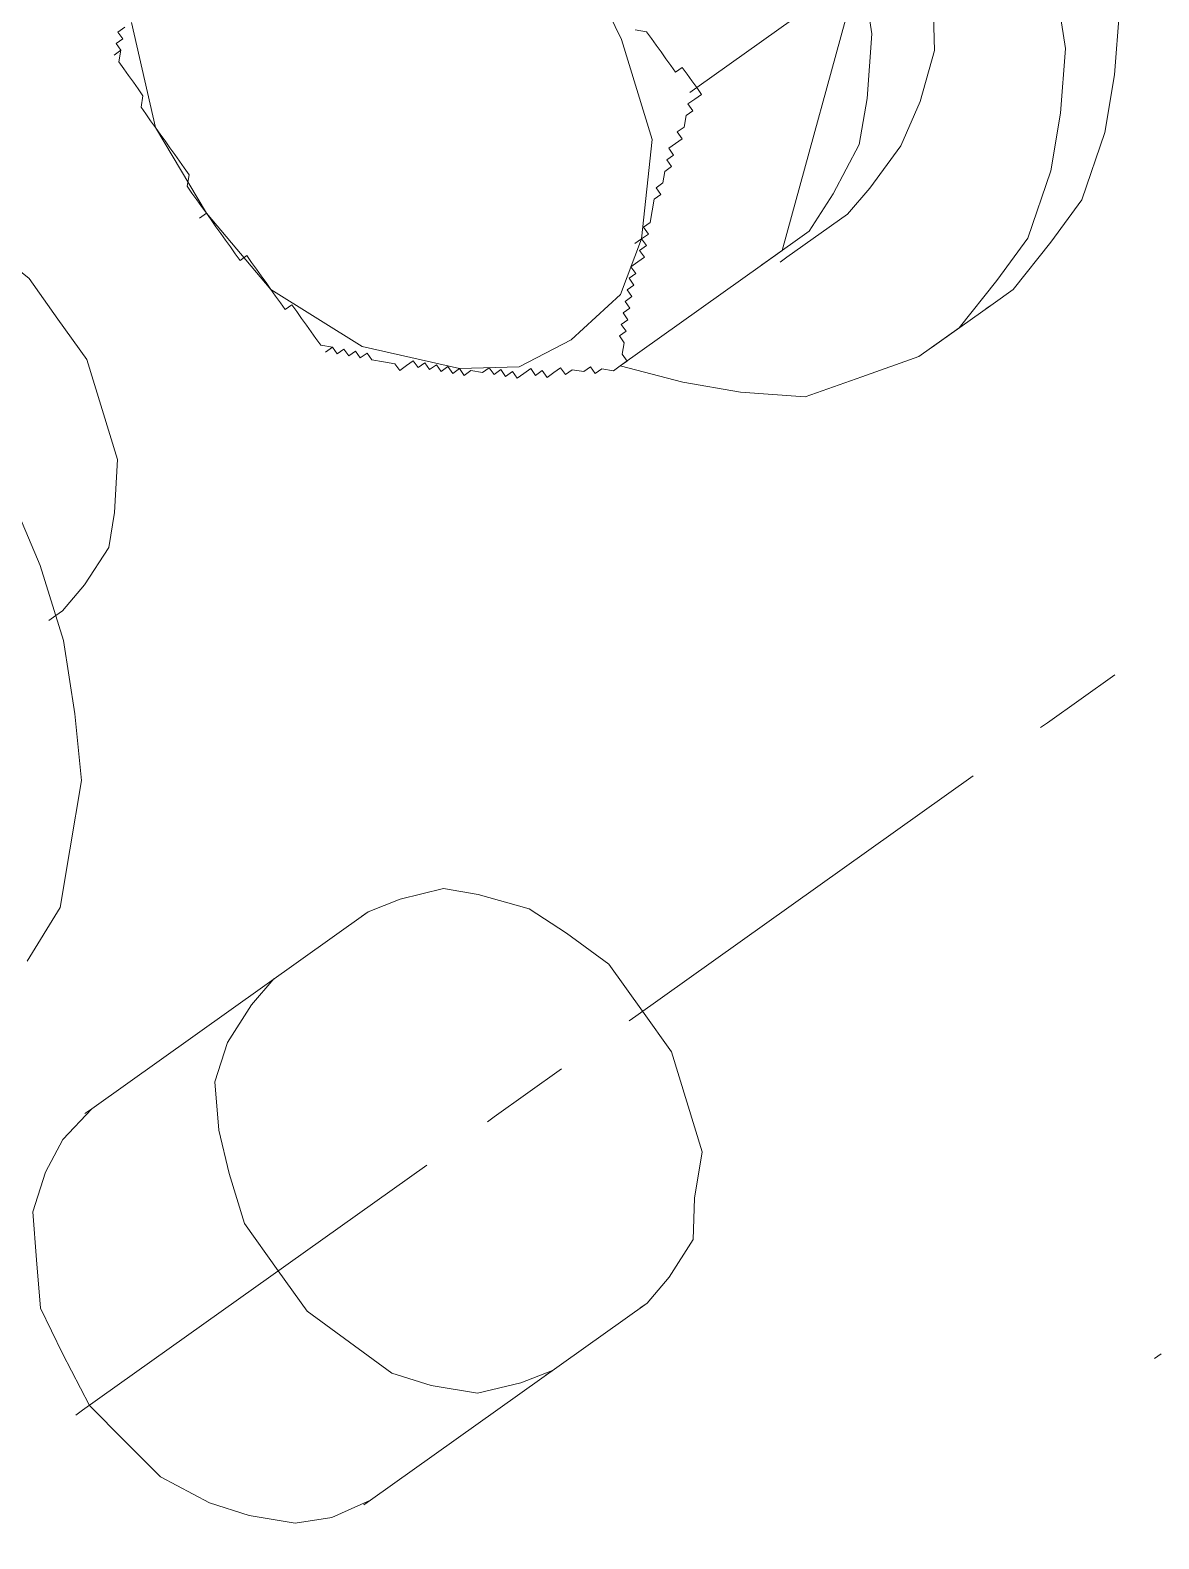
# Model space of a CAD drawing. Header units: feet. Extents: x 2321988 to 2329858, y 6722724 to 6730499.
# Drawn here: x 2326066.3737 to 2326066.4843, y 6726844.1191 to 6726844.2669 of the extents above; entities that cross this region are included whole.
import ezdxf

# ---------------------------------------------------------------- set-up
doc = ezdxf.new("R2010")
doc.units = ezdxf.units.FT
doc.header["$MEASUREMENT"] = 0
doc.layers.add('C-BESS-EQUIPMENT', color=255, linetype='Continuous')

# ---------------------------------------------------------------- blocks, each defined once
blk = doc.blocks.new('Midpoint Site Plan$0$P1730-01-0001')
at = {"color": 0, "linetype": 'ByBlock', "lineweight": -2, "extrusion": (0, 0, -1)}
blk.add_ellipse((-25.204, 0), major_axis=(0, 4.086), ratio=0.670598, start_param=6.046109, end_param=9.661854, dxfattribs=at)
at = {"color": 0, "linetype": 'ByBlock', "lineweight": -2}
blk.add_open_spline([(-25.7191, 3.9313), (-25.6321, 3.9572), (-25.5443, 3.9766), (-25.2473, 4.0194), (-25.0363, 4.0119), (-24.6206, 3.9223), (-24.4157, 3.84), (-24.0231, 3.6038), (-23.8354, 3.4499), (-23.4887, 3.0782), (-23.3297, 2.8604), (-23.0504, 2.3734), (-22.93, 2.1043), (-22.7355, 1.5301), (-22.6613, 1.2251), (-22.5637, 0.5972), (-22.5402, 0.2743), (-22.5453, -0.3705), (-22.574, -0.6925), (-22.6817, -1.3167), (-22.7607, -1.6188), (-22.9643, -2.1858), (-23.0888, -2.4505), (-23.3757, -2.9271), (-23.5381, -3.139), (-23.8904, -3.498), (-24.0803, -3.6451), (-24.4762, -3.8671), (-24.6821, -3.942), (-25.099, -4.0168), (-25.31, -4.0167), (-25.5856, -3.9671), (-25.6526, -3.9511), (-25.7191, -3.9313)], degree=3, knots=[6.085725, 6.085725, 6.085725, 6.085725, 6.186944, 6.186944, 6.426796, 6.426796, 6.666649, 6.666649, 6.906501, 6.906501, 7.146353, 7.146353, 7.386205, 7.386205, 7.626057, 7.626057, 7.86591, 7.86591, 8.105762, 8.105762, 8.345614, 8.345614, 8.585466, 8.585466, 8.825318, 8.825318, 9.065171, 9.065171, 9.305023, 9.305023, 9.544875, 9.544875, 9.622239, 9.622239, 9.622239, 9.622239], dxfattribs=at)
blk = doc.blocks.new('Midpoint Site Plan$0$A$C71e53a02')
at = {"lineweight": 9}
for points in [[(15.8059, 0.6285), (15.8547, 0.5701), (15.9034, 0.5213), (15.9716, 0.4726), (16.0301, 0.4531), (16.0983, 0.4336), (16.1275, 0.4336), (16.2055, 0.4336), (16.2152, 0.4336)], [(15.8449, 0.7065), (15.8839, 0.6285), (15.9326, 0.5701), (15.9813, 0.5213), (16.0495, 0.4726), (16.108, 0.4531), (16.1762, 0.4336), (16.2347, 0.4336), (16.3029, 0.4531), (16.3711, 0.4726), (16.4296, 0.5213), (16.4783, 0.5701), (16.527, 0.6285), (16.5368, 0.6285), (16.527, 0.6285), (16.2932, 0.6285), (16.0301, 0.8429)], [(17.1994, 0.9209), (17.2189, 0.8332), (17.2481, 0.7455), (17.2871, 0.6675), (17.3261, 0.5993), (17.3846, 0.5408), (17.4333, 0.4921), (17.5015, 0.4629)], [(16.2932, 1.4958), (16.2055, 1.4958), (16.2152, 1.4958), (16.2055, 1.4958), (16.1665, 1.4861), (16.108, 1.4763), (16.0593, 1.4373), (16.0106, 1.3984), (15.9716, 1.3399), (15.9424, 1.2814), (15.9229, 1.2132), (15.9034, 1.1353), (15.9034, 1.0573), (15.9034, 0.9793), (15.9229, 0.9014), (15.9424, 0.8332), (15.9716, 0.7747), (16.0106, 0.7162), (16.0593, 0.6773), (16.108, 0.648), (16.1665, 0.6285), (16.2055, 0.6188), (16.2932, 0.6188), (16.3029, 0.6188)], [(16.3224, 0.6285), (16.3127, 0.6285), (16.2542, 0.6285), (16.2055, 0.648), (16.147, 0.6773), (16.108, 0.7162), (16.0593, 0.7747), (16.0301, 0.8332), (16.0106, 0.9014), (15.9911, 0.9793), (15.9911, 1.0573), (15.9911, 1.1353), (16.0106, 1.2132), (16.0301, 1.2814), (16.0593, 1.3399), (16.108, 1.3984), (16.147, 1.4373), (16.2055, 1.4763), (16.2542, 1.4861), (16.3127, 1.4958), (16.3224, 1.4861), (16.3321, 1.4861)], [(16.7901, 1.2717), (16.7901, 1.2814), (16.7804, 1.2814), (16.7804, 1.2912), (16.7707, 1.2912)], [(16.7609, 1.2912), (16.8096, 1.1742), (16.8194, 1.0573), (16.8096, 0.9404), (16.8096, 0.9306), (16.8096, 0.9209), (16.8096, 0.9111), (16.7999, 0.9111), (16.7999, 0.9014), (16.7999, 0.8916), (16.7999, 0.8819), (16.7999, 0.8722), (16.7999, 0.8624), (16.7999, 0.8527), (16.7901, 0.8429)], [(16.7999, 0.8429), (16.7901, 0.8429), (16.7901, 0.8332), (16.7804, 0.8332), (16.7804, 0.8234), (16.7707, 0.8234), (16.7707, 0.8137), (16.7609, 0.8137), (16.7609, 0.8039), (16.7512, 0.7942), (16.7414, 0.7844), (16.7414, 0.7747), (16.7317, 0.7747), (16.7219, 0.7747), (16.7219, 0.765), (16.7122, 0.765), (16.7122, 0.7552), (16.7024, 0.7552), (16.7024, 0.7455), (16.6927, 0.7455), (16.6927, 0.7357), (16.683, 0.7357), (16.6927, 0.7357), (16.683, 0.7357), (16.6245, 0.6967), (16.5563, 0.687), (16.4783, 0.6967), (16.4198, 0.7357), (16.4296, 0.7357), (16.4198, 0.7357), (16.3419, 0.8234), (16.3029, 0.9404), (16.2834, 1.0573)], [(16.2834, 0.9404), (16.2737, 0.9306), (16.2737, 0.9209), (16.2737, 0.9111), (16.2737, 0.9014), (16.2737, 0.8916), (16.2737, 0.8819), (16.2737, 0.8722), (16.2639, 0.8722), (16.2639, 0.8624), (16.2639, 0.8527), (16.2639, 0.8429), (16.2737, 0.8429), (16.2639, 0.8429), (16.0301, 0.8429)], [(17.2287, 1.3399), (17.1897, 1.3302), (17.141, 1.3107), (17.1117, 1.2814), (17.0727, 1.2327), (17.0533, 1.184), (17.0338, 1.1158), (17.0338, 1.0573), (17.0338, 0.9988), (17.0533, 0.9404), (17.0727, 0.8819), (17.1117, 0.8332), (17.141, 0.8039), (17.1897, 0.7844), (17.2287, 0.7747), (17.2384, 0.7747), (17.2287, 0.7747)], [(16.7804, 1.2912), (16.7804, 1.2912)], [(16.7804, 1.2912), (16.7804, 1.2912)], [(16.7804, 1.2912), (16.7804, 1.2912)], [(16.7804, 1.2912), (16.7804, 1.2912)], [(16.7804, 1.2814), (16.7804, 1.2814)], [(16.7901, 1.2814), (16.7901, 1.2814)], [(16.7901, 1.2814), (16.7901, 1.2814)], [(16.5368, 0.6285), (16.5465, 0.6383), (16.5563, 0.6383), (16.5563, 0.648), (16.566, 0.648), (16.5758, 0.6578), (16.5855, 0.6578), (16.5855, 0.6675), (16.5953, 0.6675), (16.605, 0.6675), (16.605, 0.6773), (16.6147, 0.6773), (16.6147, 0.687), (16.6245, 0.687), (16.6342, 0.687), (16.6342, 0.6967), (16.644, 0.6967), (16.644, 0.7065), (16.6537, 0.7065), (16.6537, 0.7162), (16.6635, 0.7162), (16.6732, 0.726), (16.683, 0.726), (16.683, 0.7357), (16.7609, 0.8234), (16.8096, 0.9404), (16.8096, 0.9501), (16.8096, 0.9599), (16.8096, 0.9696), (16.8096, 0.9793), (16.8096, 0.9891), (16.8194, 0.9891), (16.8194, 0.9988), (16.8194, 1.0086), (16.8194, 1.0183), (16.8194, 1.0281), (16.8194, 1.0378), (16.8194, 1.0476), (16.8194, 1.0573), (16.8291, 1.0573), (16.8194, 1.0573), (16.8194, 1.067), (16.8194, 1.0768), (16.8194, 1.0865), (16.8194, 1.0963), (16.8096, 1.106), (16.8096, 1.1158), (16.8096, 1.1255), (16.8096, 1.1353), (16.8096, 1.145), (16.8096, 1.1547), (16.8096, 1.1645), (16.8096, 1.1742), (16.8096, 1.184), (16.8096, 1.1937), (16.8096, 1.2035), (16.7999, 1.2132), (16.7999, 1.223), (16.7999, 1.2327), (16.7999, 1.2425), (16.7999, 1.2522), (16.7999, 1.2619), (16.7901, 1.2717), (16.7999, 1.2717)], [(16.7901, 1.2717), (16.7901, 1.2717)], [(16.7999, 1.2619), (16.7999, 1.2619)], [(16.7999, 1.2522), (16.7999, 1.2522)], [(16.7999, 1.2522), (16.7999, 1.2522)], [(16.7999, 1.2425), (16.7999, 1.2425)], [(16.7999, 1.2425), (16.7999, 1.2425)], [(16.7999, 1.2327), (16.7999, 1.2327)], [(16.7999, 1.223), (16.7999, 1.223)], [(16.7999, 1.223), (16.7999, 1.223)], [(16.7999, 1.2132), (16.7999, 1.2132)], [(16.7999, 1.2132), (16.7999, 1.2132)], [(16.8096, 1.2035), (16.8096, 1.2035)], [(16.8096, 1.2035), (16.8096, 1.2035)], [(16.8096, 1.1937), (16.8096, 1.1937)], [(16.8096, 1.1937), (16.8096, 1.1937)], [(16.8096, 1.184), (16.8096, 1.184)], [(16.8096, 1.184), (16.8096, 1.184)], [(16.8096, 1.1742), (16.8096, 1.1742)], [(16.8096, 1.1742), (16.8096, 1.1742)], [(16.8096, 1.1645), (16.8096, 1.1645)], [(16.8096, 1.1645), (16.8096, 1.1645)], [(16.8096, 1.1547), (16.8096, 1.1547)], [(16.8096, 1.1547), (16.8096, 1.1547)], [(16.8096, 1.145), (16.8096, 1.145)], [(16.8096, 1.1353), (16.8096, 1.1353)], [(16.8096, 1.1353), (16.8096, 1.1353)], [(16.8096, 1.1255), (16.8096, 1.1255)], [(16.8096, 1.1255), (16.8096, 1.1255)], [(16.8096, 1.1158), (16.8096, 1.1158)], [(16.8096, 1.1158), (16.8096, 1.1158)], [(16.8096, 1.106), (16.8096, 1.106)], [(16.8194, 1.0963), (16.8194, 1.0963)], [(16.8194, 1.0476), (16.8194, 1.0476)], [(16.8194, 1.0378), (16.8194, 1.0378)], [(16.8194, 1.0378), (16.8194, 1.0378)], [(16.8194, 1.0281), (16.8194, 1.0281)], [(16.8194, 1.0281), (16.8194, 1.0281)], [(16.8194, 1.0183), (16.8194, 1.0183)], [(16.8194, 1.0086), (16.8194, 1.0086)], [(16.8194, 1.0086), (16.8194, 1.0086)], [(16.8194, 0.9988), (16.8194, 0.9988)], [(16.8194, 0.9988), (16.8194, 0.9988)], [(16.8096, 0.9793), (16.8096, 0.9793)], [(16.8096, 0.9793), (16.8096, 0.9793)], [(16.8194, 0.9891), (16.8194, 0.9891)], [(16.8096, 0.9696), (16.8096, 0.9696)], [(16.8096, 0.9696), (16.8096, 0.9696)], [(16.8096, 0.9599), (16.8096, 0.9599)], [(16.8096, 0.9599), (16.8096, 0.9599)], [(16.8096, 0.9501), (16.8096, 0.9501)], [(16.2737, 0.9306), (16.2737, 0.9306)], [(16.2737, 0.9306), (16.2737, 0.9306)], [(16.8096, 0.9404), (16.8096, 0.9404)], [(16.8096, 0.9404), (16.8096, 0.9404)], [(16.8096, 0.9306), (16.8096, 0.9306)], [(16.8096, 0.9306), (16.8096, 0.9306)], [(16.2737, 0.9209), (16.2737, 0.9209)], [(16.2737, 0.9209), (16.2737, 0.9209)], [(16.2737, 0.9111), (16.2737, 0.9111)], [(16.2737, 0.9111), (16.2737, 0.9111)], [(16.8096, 0.9209), (16.8096, 0.9209)], [(16.8096, 0.9209), (16.8096, 0.9209)], [(16.8096, 0.9111), (16.8096, 0.9111)], [(16.2737, 0.9014), (16.2737, 0.9014)], [(16.2737, 0.9014), (16.2737, 0.9014)], [(16.2737, 0.8916), (16.2737, 0.8916)], [(16.2737, 0.8916), (16.2737, 0.8916)], [(16.7999, 0.9014), (16.7999, 0.9014)], [(16.7999, 0.9014), (16.7999, 0.9014)], [(16.7999, 0.8916), (16.7999, 0.8916)], [(16.7999, 0.8916), (16.7999, 0.8916)], [(16.2737, 0.8819), (16.2737, 0.8819)], [(16.7999, 0.8819), (16.7999, 0.8819)], [(16.7999, 0.8722), (16.7999, 0.8722)], [(16.2639, 0.8429), (16.2639, 0.8332), (16.2737, 0.8332), (16.2834, 0.8332), (16.2834, 0.8234), (16.2932, 0.8234), (16.3029, 0.8137), (16.3127, 0.8137), (16.3127, 0.8039), (16.3224, 0.8039), (16.3321, 0.8039), (16.3321, 0.7942), (16.3419, 0.7942), (16.3419, 0.7844), (16.3516, 0.7844), (16.3614, 0.7747), (16.3711, 0.7747), (16.3711, 0.765), (16.3809, 0.765), (16.3906, 0.7552), (16.4004, 0.7455), (16.4101, 0.7455), (16.4101, 0.7357), (16.4198, 0.7357), (16.4198, 0.726), (16.4296, 0.726), (16.4296, 0.7162), (16.4393, 0.7162), (16.4491, 0.7162), (16.4491, 0.7065), (16.4588, 0.7065), (16.4588, 0.6967), (16.4686, 0.6967), (16.4686, 0.687), (16.4783, 0.687), (16.4783, 0.6773), (16.4881, 0.6773), (16.4881, 0.6675), (16.4978, 0.6675), (16.4978, 0.6578), (16.5075, 0.6578), (16.5075, 0.648), (16.5173, 0.6383), (16.5173, 0.6285), (16.527, 0.6285), (16.5368, 0.6285), (16.527, 0.6285)], [(16.2834, 0.8234), (16.2834, 0.8234)], [(16.2932, 0.8234), (16.2932, 0.8234)], [(16.2932, 0.8234), (16.2932, 0.8234)], [(16.2932, 0.8234), (16.2932, 0.8234)], [(16.7804, 0.8332), (16.7804, 0.8332)], [(16.7804, 0.8234), (16.7804, 0.8234)], [(16.7804, 0.8234), (16.7804, 0.8234)], [(16.7804, 0.8234), (16.7804, 0.8234)], [(16.7804, 0.8234), (16.7804, 0.8234)], [(16.7901, 0.8332), (16.7901, 0.8332)], [(16.7901, 0.8332), (16.7901, 0.8332)], [(16.3029, 0.8137), (16.3029, 0.8137)], [(16.3029, 0.8137), (16.3029, 0.8137)], [(16.3127, 0.8137), (16.3127, 0.8137)], [(16.3127, 0.8137), (16.3127, 0.8137)], [(16.3224, 0.8039), (16.3224, 0.8039)], [(16.3224, 0.8039), (16.3224, 0.8039)], [(16.3224, 0.8039), (16.3224, 0.8039)], [(16.7609, 0.8039), (16.7609, 0.8039)], [(16.7609, 0.8039), (16.7609, 0.8039)], [(16.7609, 0.8039), (16.7609, 0.8039)], [(16.7609, 0.8039), (16.7609, 0.8039)], [(16.7609, 0.8039), (16.7609, 0.8039)], [(16.7609, 0.8039), (16.7609, 0.8039)], [(16.7609, 0.8039), (16.7609, 0.8039)], [(16.7609, 0.8039), (16.7609, 0.8039)], [(16.7609, 0.8039), (16.7609, 0.8039)], [(16.7609, 0.8039), (16.7609, 0.8039)], [(16.7609, 0.8039), (16.7609, 0.8039)], [(16.7707, 0.8137), (16.7707, 0.8137)], [(16.7707, 0.8137), (16.7707, 0.8137)], [(16.7707, 0.8137), (16.7707, 0.8137)], [(16.7707, 0.8137), (16.7707, 0.8137)], [(16.7707, 0.8137), (16.7707, 0.8137)], [(16.3321, 0.7942), (16.3321, 0.7942)], [(16.3321, 0.7942), (16.3321, 0.7942)], [(16.3419, 0.7942), (16.3419, 0.7942)], [(16.3419, 0.7942), (16.3419, 0.7942)], [(16.3419, 0.7942), (16.3419, 0.7942)], [(16.3419, 0.7942), (16.3419, 0.7942)], [(16.3419, 0.7942), (16.3419, 0.7942)], [(16.3419, 0.7844), (16.3419, 0.7844)], [(16.3516, 0.7844), (16.3516, 0.7844)], [(16.3516, 0.7844), (16.3516, 0.7844)], [(16.3516, 0.7844), (16.3516, 0.7844)], [(16.3516, 0.7844), (16.3516, 0.7844)], [(16.3516, 0.7844), (16.3516, 0.7844)], [(16.3516, 0.7844), (16.3516, 0.7844)], [(16.7414, 0.7844), (16.7414, 0.7844)], [(16.7414, 0.7844), (16.7414, 0.7844)], [(16.7414, 0.7844), (16.7414, 0.7844)], [(16.7414, 0.7844), (16.7414, 0.7844)], [(16.7414, 0.7844), (16.7414, 0.7844)], [(16.7414, 0.7844), (16.7414, 0.7844)], [(16.7414, 0.7844), (16.7414, 0.7844)], [(16.7414, 0.7844), (16.7414, 0.7844)], [(16.7414, 0.7844), (16.7414, 0.7844)], [(16.7414, 0.7844), (16.7414, 0.7844)], [(16.7512, 0.7942), (16.7512, 0.7942)], [(16.7512, 0.7942), (16.7512, 0.7942)], [(16.7512, 0.7942), (16.7512, 0.7942)], [(16.7512, 0.7942), (16.7512, 0.7942)], [(16.7512, 0.7942), (16.7512, 0.7942)], [(16.7512, 0.7942), (16.7512, 0.7942)], [(16.7512, 0.7942), (16.7512, 0.7942)], [(16.7512, 0.7942), (16.7512, 0.7942)], [(16.7512, 0.7942), (16.7512, 0.7942)], [(16.7512, 0.7942), (16.7512, 0.7942)], [(16.7512, 0.7942), (16.7512, 0.7942)], [(16.3614, 0.7747), (16.3614, 0.7747)], [(16.3614, 0.7747), (16.3614, 0.7747)], [(16.3614, 0.7747), (16.3614, 0.7747)], [(16.3711, 0.7747), (16.3711, 0.7747)], [(16.3711, 0.765), (16.3711, 0.765)], [(16.3809, 0.765), (16.3809, 0.765)], [(16.3809, 0.765), (16.3809, 0.765)], [(16.3809, 0.765), (16.3809, 0.765)], [(16.7219, 0.765), (16.7219, 0.765)], [(16.7219, 0.765), (16.7219, 0.765)], [(16.7219, 0.765), (16.7219, 0.765)], [(16.7219, 0.765), (16.7219, 0.765)], [(16.7219, 0.765), (16.7219, 0.765)], [(16.7219, 0.765), (16.7219, 0.765)], [(16.7219, 0.765), (16.7219, 0.765)], [(16.7219, 0.765), (16.7219, 0.765)], [(16.7219, 0.765), (16.7219, 0.765)], [(16.7317, 0.7747), (16.7317, 0.7747)], [(16.7317, 0.7747), (16.7317, 0.7747)], [(16.7317, 0.7747), (16.7317, 0.7747)], [(16.7317, 0.7747), (16.7317, 0.7747)], [(16.7317, 0.7747), (16.7317, 0.7747)], [(16.7317, 0.7747), (16.7317, 0.7747)], [(16.7317, 0.7747), (16.7317, 0.7747)], [(16.7317, 0.7747), (16.7317, 0.7747)], [(16.7317, 0.7747), (16.7317, 0.7747)], [(17.2384, 0.7747), (17.2481, 0.7747)], [(16.3906, 0.7552), (16.3906, 0.7552)], [(16.3906, 0.7552), (16.3906, 0.7552)], [(16.3906, 0.7552), (16.3906, 0.7552)], [(16.3906, 0.7552), (16.3906, 0.7552)], [(16.4004, 0.7455), (16.4004, 0.7455)], [(16.4004, 0.7455), (16.4004, 0.7455)], [(16.6927, 0.7455), (16.6927, 0.7455)], [(16.6927, 0.7455), (16.6927, 0.7455)], [(16.6927, 0.7455), (16.6927, 0.7455)], [(16.7024, 0.7552), (16.7024, 0.7552)], [(16.7024, 0.7455), (16.7024, 0.7455)], [(16.7024, 0.7455), (16.7024, 0.7455)], [(16.7024, 0.7455), (16.7024, 0.7455)], [(16.7024, 0.7455), (16.7024, 0.7455)], [(16.7024, 0.7455), (16.7024, 0.7455)], [(16.7024, 0.7455), (16.7024, 0.7455)], [(16.7024, 0.7455), (16.7024, 0.7455)], [(16.7122, 0.7552), (16.7122, 0.7552)], [(16.7122, 0.7552), (16.7122, 0.7552)], [(16.7122, 0.7552), (16.7122, 0.7552)], [(16.7122, 0.7552), (16.7122, 0.7552)], [(16.7122, 0.7552), (16.7122, 0.7552)], [(16.7122, 0.7552), (16.7122, 0.7552)], [(16.7122, 0.7552), (16.7122, 0.7552)], [(16.7122, 0.7552), (16.7122, 0.7552)], [(16.4101, 0.7357), (16.4101, 0.7357)], [(16.4198, 0.7357), (16.4198, 0.7357)], [(16.683, 0.7357), (16.683, 0.7357)], [(16.6927, 0.7357), (16.6927, 0.7357)], [(16.6927, 0.7357), (16.6927, 0.7357)], [(16.6927, 0.7357), (16.6927, 0.7357)], [(16.4296, 0.726), (16.4296, 0.726)], [(16.4296, 0.726), (16.4296, 0.726)], [(16.4296, 0.726), (16.4296, 0.726)], [(16.4296, 0.726), (16.4296, 0.726)], [(16.4296, 0.726), (16.4296, 0.726)], [(16.4296, 0.726), (16.4296, 0.726)], [(16.4296, 0.726), (16.4296, 0.726)], [(16.4393, 0.7162), (16.4393, 0.7162)], [(16.4393, 0.7162), (16.4393, 0.7162)], [(16.4393, 0.7162), (16.4393, 0.7162)], [(16.4393, 0.7162), (16.4393, 0.7162)], [(16.4393, 0.7162), (16.4393, 0.7162)], [(16.4393, 0.7162), (16.4393, 0.7162)], [(16.4393, 0.7162), (16.4393, 0.7162)], [(16.4393, 0.7162), (16.4393, 0.7162)], [(16.4393, 0.7162), (16.4393, 0.7162)], [(16.6635, 0.7162), (16.6635, 0.7162)], [(16.6635, 0.7162), (16.6635, 0.7162)], [(16.6635, 0.7162), (16.6635, 0.7162)], [(16.6732, 0.726), (16.6732, 0.726)], [(16.4491, 0.7065), (16.4491, 0.7065)], [(16.4491, 0.7065), (16.4491, 0.7065)], [(16.4491, 0.7065), (16.4491, 0.7065)], [(16.4491, 0.7065), (16.4491, 0.7065)], [(16.4491, 0.7065), (16.4491, 0.7065)], [(16.4491, 0.7065), (16.4491, 0.7065)], [(16.4491, 0.7065), (16.4491, 0.7065)], [(16.4491, 0.7065), (16.4491, 0.7065)], [(16.4588, 0.7065), (16.4588, 0.7065)], [(16.4588, 0.6967), (16.4588, 0.6967)], [(16.4588, 0.6967), (16.4588, 0.6967)], [(16.4588, 0.6967), (16.4588, 0.6967)], [(16.4588, 0.6967), (16.4588, 0.6967)], [(16.4588, 0.6967), (16.4588, 0.6967)], [(16.4588, 0.6967), (16.4588, 0.6967)], [(16.4588, 0.6967), (16.4588, 0.6967)], [(16.4588, 0.6967), (16.4588, 0.6967)], [(16.4686, 0.6967), (16.4686, 0.6967)], [(16.6342, 0.6967), (16.6342, 0.6967)], [(16.6342, 0.6967), (16.6342, 0.6967)], [(16.644, 0.7065), (16.644, 0.7065)], [(16.644, 0.7065), (16.644, 0.7065)], [(16.644, 0.6967), (16.644, 0.6967)], [(16.6537, 0.7065), (16.6537, 0.7065)], [(16.6537, 0.7065), (16.6537, 0.7065)], [(16.4686, 0.687), (16.4686, 0.687)], [(16.4686, 0.687), (16.4686, 0.687)], [(16.4686, 0.687), (16.4686, 0.687)], [(16.4686, 0.687), (16.4686, 0.687)], [(16.4686, 0.687), (16.4686, 0.687)], [(16.4686, 0.687), (16.4686, 0.687)], [(16.4686, 0.687), (16.4686, 0.687)], [(16.4686, 0.687), (16.4686, 0.687)], [(16.4783, 0.687), (16.4783, 0.687)], [(16.4783, 0.687), (16.4783, 0.687)], [(16.4783, 0.6773), (16.4783, 0.6773)], [(16.4783, 0.6773), (16.4783, 0.6773)], [(16.4783, 0.6773), (16.4783, 0.6773)], [(16.4783, 0.6773), (16.4783, 0.6773)], [(16.4783, 0.6773), (16.4783, 0.6773)], [(16.4783, 0.6773), (16.4783, 0.6773)], [(16.4783, 0.6773), (16.4783, 0.6773)], [(16.4881, 0.6773), (16.4881, 0.6773)], [(16.4881, 0.6773), (16.4881, 0.6773)], [(16.605, 0.6773), (16.605, 0.6773)], [(16.605, 0.6773), (16.605, 0.6773)], [(16.605, 0.6773), (16.605, 0.6773)], [(16.605, 0.6773), (16.605, 0.6773)], [(16.605, 0.6773), (16.605, 0.6773)], [(16.6147, 0.687), (16.6147, 0.687)], [(16.6147, 0.6773), (16.6147, 0.6773)], [(16.6147, 0.6773), (16.6147, 0.6773)], [(16.6147, 0.6773), (16.6147, 0.6773)], [(16.6147, 0.6773), (16.6147, 0.6773)], [(16.6245, 0.687), (16.6245, 0.687)], [(16.6245, 0.687), (16.6245, 0.687)], [(16.6245, 0.687), (16.6245, 0.687)], [(16.4881, 0.6675), (16.4881, 0.6675)], [(16.4881, 0.6675), (16.4881, 0.6675)], [(16.4881, 0.6675), (16.4881, 0.6675)], [(16.4881, 0.6675), (16.4881, 0.6675)], [(16.4881, 0.6675), (16.4881, 0.6675)], [(16.4881, 0.6675), (16.4881, 0.6675)], [(16.4881, 0.6675), (16.4881, 0.6675)], [(16.4881, 0.6675), (16.4881, 0.6675)], [(16.4881, 0.6675), (16.4881, 0.6675)], [(16.4978, 0.6675), (16.4978, 0.6675)], [(16.4978, 0.6578), (16.4978, 0.6578)], [(16.4978, 0.6578), (16.4978, 0.6578)], [(16.4978, 0.6578), (16.4978, 0.6578)], [(16.4978, 0.6578), (16.4978, 0.6578)], [(16.4978, 0.6578), (16.4978, 0.6578)], [(16.4978, 0.6578), (16.4978, 0.6578)], [(16.4978, 0.6578), (16.4978, 0.6578)], [(16.4978, 0.6578), (16.4978, 0.6578)], [(16.4978, 0.6578), (16.4978, 0.6578)], [(16.5758, 0.6578), (16.5758, 0.6578)], [(16.5758, 0.6578), (16.5758, 0.6578)], [(16.5855, 0.6578), (16.5855, 0.6578)], [(16.5855, 0.6578), (16.5855, 0.6578)], [(16.5953, 0.6675), (16.5953, 0.6675)], [(16.5953, 0.6675), (16.5953, 0.6675)], [(16.5953, 0.6675), (16.5953, 0.6675)], [(16.605, 0.6675), (16.605, 0.6675)], [(16.5075, 0.648), (16.5075, 0.648)], [(16.5075, 0.648), (16.5075, 0.648)], [(16.5075, 0.648), (16.5075, 0.648)], [(16.5075, 0.648), (16.5075, 0.648)], [(16.566, 0.648), (16.566, 0.648)], [(16.566, 0.648), (16.566, 0.648)], [(16.566, 0.648), (16.566, 0.648)], [(16.5173, 0.6383), (16.5173, 0.6383)], [(16.5173, 0.6383), (16.5173, 0.6383)], [(16.5173, 0.6383), (16.5173, 0.6383)], [(16.5173, 0.6383), (16.5173, 0.6383)], [(16.5173, 0.6383), (16.5173, 0.6383)], [(16.527, 0.6285), (16.527, 0.6285)], [(16.527, 0.6285), (16.527, 0.6285)], [(16.5368, 0.6285), (16.5368, 0.6285)], [(16.5465, 0.6383), (16.5465, 0.6383)], [(16.5563, 0.6383), (16.5563, 0.6383)], [(16.5563, 0.6383), (16.5563, 0.6383)], [(16.1275, 0.4336), (16.1372, 0.4336)], [(17.141, 0.2777), (17.102, 0.268), (17.0533, 0.2485), (17.024, 0.2193), (16.985, 0.1705), (16.9656, 0.1218), (16.9461, 0.0633), (16.9461, -0.0049), (16.9461, -0.0633), (16.9656, -0.1218), (16.985, -0.1803), (17.024, -0.2193), (17.0533, -0.2582), (17.102, -0.2777), (17.141, -0.2875), (17.1507, -0.2875)], [(17.141, -0.2875), (17.5405, -0.2875), (17.5892, -0.2777), (17.6282, -0.2582), (17.6672, -0.2193), (17.6964, -0.1803), (17.7256, -0.1218), (17.7354, -0.0633), (17.7451, -0.0049), (17.7354, 0.0633), (17.7256, 0.1218), (17.6964, 0.1705), (17.6672, 0.2193), (17.6282, 0.2485), (17.5892, 0.268), (17.5405, 0.2777), (17.5502, 0.2777)], [(17.5405, 0.2777), (17.141, 0.2777), (17.1507, 0.2777)], [(17.2774, 0.2777), (17.3164, 0.268), (17.3651, 0.2485), (17.4041, 0.2193), (17.4333, 0.1705), (17.4528, 0.1218), (17.4723, 0.0633), (17.4723, -0.0049), (17.4723, -0.0633), (17.4528, -0.1218), (17.4333, -0.1803), (17.4041, -0.2193), (17.3651, -0.2582), (17.3164, -0.2777), (17.2774, -0.2875), (17.2871, -0.2875)], [(17.5405, -0.2875), (17.5502, -0.2875)], [(16.6927, -0.687), (16.683, -0.687)]]:
    blk.add_lwpolyline(points, dxfattribs=at)
at = {"lineweight": 5}
for points in [[(16.2639, -0.0049), (16.3614, -0.0049), (16.3711, -0.0049)], [(16.4686, -0.0049), (16.9558, -0.0049), (16.9656, -0.0049)], [(17.063, -0.0049), (17.1604, -0.0049), (17.1702, -0.0049)], [(17.2579, -0.0049), (17.7549, -0.0049), (17.7646, -0.0049)]]:
    blk.add_lwpolyline(points, dxfattribs=at)

msp = doc.modelspace()

# ---------------------------------------------------------------- wipeouts: each hides what was drawn before it
msp.add_wipeout([(2326064.17456, 6726849.7753), (2326064.71751, 6726850.16214), (2326071.53559, 6726840.59259), (2326070.99264, 6726840.20575)]).dxf.layer = 'C-BESS-EQUIPMENT'

# ---------------------------------------------------------------- next in the draw order: block references
at = {"layer": 'C-BESS-EQUIPMENT', "yscale": 0.08333333333333331, "zscale": 0.08333333333333331}
for name, p, xscale, rotation in [('Midpoint Site Plan$0$P1730-01-0001', (2326067.85508, 6726845.18395), 0.08333333333333331, 35.46898082920265), ('Midpoint Site Plan$0$A$C71e53a02', (2326067.5836, 6726844.99053), -0.08333333333333331, 35.46898082920264)]:
    msp.add_blockref(name, p, dxfattribs=dict(at, xscale=xscale, rotation=rotation))

# ---------------------------------------------------------------- next in the draw order: wipeouts: each hides what was drawn before it
msp.add_wipeout([(2326044.1544, 6726887.54167), (2326077.85795, 6726840.23687), (2326077.40832, 6726839.91652), (2326043.70467, 6726887.22144)]).dxf.layer = 'C-BESS-EQUIPMENT'

# ---------------------------------------------------------------- next in the draw order: wipeouts: each hides what was drawn before it
msp.add_wipeout([(2326040.08225, 6726884.64036), (2326073.7858, 6726837.33556), (2326073.33617, 6726837.01521), (2326039.63253, 6726884.32013)]).dxf.layer = 'C-BESS-EQUIPMENT'

# ---------------------------------------------------------------- next in the draw order: wipeouts: each hides what was drawn before it
msp.add_wipeout([(2326036.0101, 6726881.73905), (2326069.71366, 6726834.43425), (2326069.26402, 6726834.1139), (2326035.56038, 6726881.41882)]).dxf.layer = 'C-BESS-EQUIPMENT'

doc.saveas('drawing.dxf')
